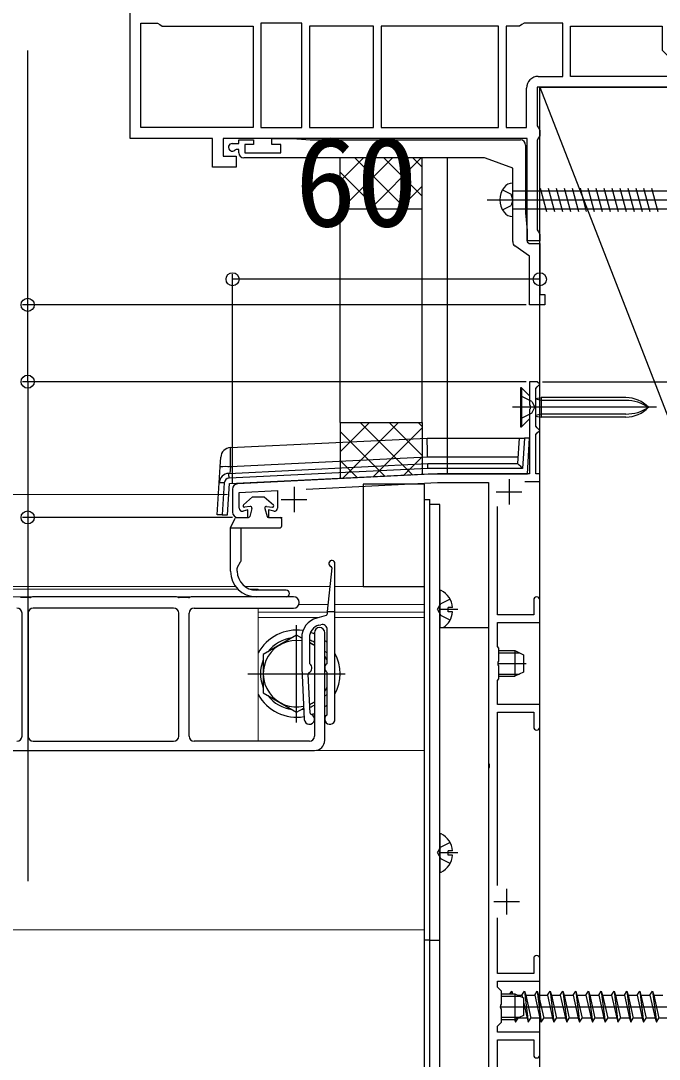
# Model space of a CAD drawing. Units: millimetres, scale not verified. Extents: x -1049 to 1051, y -1574 to 1565.
# Drawn here: x 27.8 to 152.5, y 502.4 to 705.2 of the extents above; entities that cross this region are included whole.
import ezdxf
from ezdxf.enums import TextEntityAlignment as Align

# ---------------------------------------------------------------- set-up
doc = ezdxf.new("R2010")
doc.units = ezdxf.units.MM
doc.header["$LTSCALE"] = 8
for name, color, linetype in [('0-3_YKK_11', 7, 'Continuous'), ('0-5_YKK_13', 4, 'Continuous'), ('0-6_YKK_D', 6, 'Continuous'), ('0-8_YSS_K', 3, 'Continuous')]:
    doc.layers.add(name, color=color, linetype=linetype)
doc.layers.add('0-4_YKK_12', color=2, linetype='Continuous', lineweight=18)
doc.styles.add('ＭＳ ゴシック', font='')
doc.styles.get('ＭＳ ゴシック').set_extended_font_data('MS Gothic')

msp = doc.modelspace()

# ---------------------------------------------------------------- linework, layer by layer
at = {"layer": '0-3_YKK_11'}
for p, q in [((118.229, 678.401), (71.4, 678.401)), ((123.2, 615.701), (123.2, 610.701)), ((69.2, 613.75), (69.2, 609.201)), ((81.2, 614.201), (81.2, 609.201)), ((120.7, 613.201), (125.7, 613.201)), ((78.7, 611.701), (83.7, 611.701)), ((122.7, 535.701), (122.7, 530.701)), ((120.2, 533.201), (125.2, 533.201))]:
    msp.add_line(p, q, dxfattribs=at)
for points in [[(126.7, 682.201), (67.4, 682.201), (67.4, 678.701), (69.9, 678.701), (69.9, 676.601), (65.3, 676.601), (65.3, 682.201), (49.2, 682.201), (49.2, 730.151)], [(128.9, 694.301), (133.7, 694.301), (133.7, 704.701), (126.127, 704.701), (125.668, 704.401), (125.21, 704.101), (122.6, 704.101)], [(122.6, 704.101), (122.6, 684.301), (126.6, 684.301), (126.6, 692.001)], [(156.2, 692.201), (128.7, 692.201), (128.7, 684.667), (128.95, 684.234), (129.2, 683.801), (129.2, 682.701), (128.95, 682.268), (128.7, 681.835), (128.7, 664.367), (128.95, 663.934), (129.2, 663.501), (129.2, 662.201), (126.7, 662.201), (126.7, 682.201)], [(69.15, 681.201), (70.4, 681.201), (70.4, 681.901), (73.3, 681.901), (73.3, 681.001), (71.6, 681.001), (71.6, 679.401), (78.6, 679.401), (78.6, 681.001), (76.9, 681.001), (76.9, 682.201), (80.9, 682.201), (84.329, 681.901), (125.4, 681.901)], [(70.4, 679.401), (70.4, 680.001), (69.885, 680.001), (69.675, 679.915)], [(126.4, 680.901), (126.4, 667.63), (126.7, 664.201), (126.7, 661.992), (127.116, 661.701), (129.2, 661.701), (129.2, 651.701), (130.2, 651.701), (130.2, 649.701), (127.2, 649.701), (127.2, 659.201), (124.326, 661.213)], [(123.9, 662.032), (123.9, 676.401), (118.571, 678.341)], [(126.259, 615.201), (129.2, 615.201), (129.2, 616.701), (128.4, 616.701), (128.4, 624.401), (128.7, 624.701), (129.2, 625.201), (128.7, 625.701), (128.4, 626.001), (128.4, 633.401), (128.7, 633.701), (129.2, 634.201), (128.7, 634.701), (127.2, 634.701), (127.2, 630.159), (127.32, 629.976), (127.32, 629.426), (127.2, 629.243), (127.2, 616.701), (109.2, 616.701), (70.15, 614.748)], [(83.585, 613.718), (109.242, 615.001), (119.2, 615.001), (119.2, 560.159), (119.32, 559.976), (119.32, 559.426), (119.2, 559.243), (119.2, 490.159)], [(70.5, 610.001), (70.5, 613.064), (78, 613.439), (78, 610.001)], [(128, 592.101), (128, 589.201), (120.9, 589.201), (120.9, 610.329)], [(70.2, 608.201), (72.2, 608.201), (72.2, 609.703), (71.272, 609.426)], [(77.252, 609.419), (76.2, 609.686), (76.2, 608.201), (78.9, 608.201)], [(129.2, 567.301), (129.2, 571.701), (120.9, 571.701), (120.9, 576.401), (121.2, 576.701), (121.2, 579.243), (121.08, 579.426), (121.08, 579.976), (121.2, 580.159), (121.2, 582.701), (120.9, 583.001), (120.9, 587.701), (129.2, 587.701), (129.2, 592.101)], [(120.9, 536.363), (120.9, 570.201), (128, 570.201), (128, 567.301)], [(128, 522.101), (128, 519.201), (120.9, 519.201), (120.9, 530.039)], [(129.2, 503.301), (129.2, 507.701), (120.9, 507.701), (120.9, 508.901), (121.7, 509.701), (121.7, 512.243), (121.58, 512.426), (121.58, 512.976), (121.7, 513.159), (121.7, 515.701), (120.9, 516.501), (120.9, 517.701), (129.2, 517.701), (129.2, 522.101)], [(128, 472.101), (128, 469.201), (120.9, 469.201), (120.9, 506.201), (128, 506.201), (128, 503.301)]]:
    msp.add_lwpolyline(points, dxfattribs=at)
for points in [[(73.2, 684.301), (51.3, 684.301), (51.3, 704.701), (54.573, 704.701), (55.032, 704.401), (55.49, 704.101), (73.2, 704.101)], [(74.7, 704.701), (74.7, 684.301), (82.7, 684.301), (82.7, 704.701)], [(84.2, 704.101), (84.2, 684.301), (96.7, 684.301), (96.7, 704.101)], [(121.1, 704.101), (98.2, 704.101), (98.2, 684.301), (121.1, 684.301)], [(154.1, 694.301), (135.2, 694.301), (135.2, 704.101), (153.1, 704.101), (153.1, 699.401), (153.6, 698.901), (154.1, 698.401)]]:
    msp.add_lwpolyline(points, close=True, dxfattribs=at)
for centre, radius, start, end in [((128.9, 692.001), 2.3, 90.00001, 179.99999), ((69.15, 680.451), 0.75, 90.00002, 314.41533), ((125.4, 680.901), 1, 0.00001, 89.99999), ((71.4, 679.401), 1, 180.00001, 269.99999), ((118.229, 677.401), 1, 70.00005, 90.00006), ((124.9, 662.032), 1, 180.00003, 235.00002), ((70.2, 613.75), 1, 92.86241, 180), ((70.2, 609.201), 1, 180.00001, 269.99999), ((71.1, 610.001), 0.6, 179.99999, 286.64594), ((77.4, 610.001), 0.6, 255.7557, 359.99999), ((128.6, 592.101), 0.6, 90.00001, 179.99999), ((128.6, 592.101), 0.6, 0.00001, 89.99999), ((128.6, 567.301), 0.6, 180.00001, 269.99999), ((128.6, 567.301), 0.6, 270.00001, 359.99999), ((128.6, 522.101), 0.6, 90.00001, 179.99999), ((128.6, 522.101), 0.6, 0.00001, 89.99999), ((128.6, 503.301), 0.6, 180.00001, 269.99999), ((128.6, 503.301), 0.6, 270.00001, 359.99999)]:
    msp.add_arc(centre, radius, start, end, dxfattribs=at)
at = {"layer": '0-4_YKK_12'}
for p, q in [((68.2, 612.699), (-700.798, 612.699)), ((-271.014, 594.701), (69.817, 594.701)), ((70.247, 594.201), (-269.8, 594.201)), ((71.652, 594.701), (88.2, 594.701)), ((74.2, 594.201), (72.617, 594.201)), ((74.2, 594.001), (74.2, 594.201)), ((89.2, 594.701), (106.7, 594.701)), ((106.7, 594.701), (106.7, 442.701)), ((74.2, 592.701), (-269.8, 592.701)), ((74.2, 564.501), (74.2, 590.501)), ((82.125, 591.201), (87.842, 591.201)), ((89.2, 591.201), (106.7, 591.201)), ((74.2, 589.701), (87.7, 589.701)), ((74.2, 588.701), (86.154, 588.701)), ((89.2, 589.701), (106.7, 589.701)), ((89.2, 588.701), (106.7, 588.701)), ((106.7, 527.701), (106.7, 588.701)), ((106.7, 562.701), (-361.8, 562.701)), ((106.7, 527.701), (-361.8, 527.701))]:
    msp.add_line(p, q, dxfattribs=at)
at = {"layer": '0-5_YKK_13'}
for p, q in [((123.9, 666.951), (123.9, 673.451)), ((121.907, 672.151), (123.627, 671.293)), ((123.9, 670.201), (123.627, 671.293)), ((123.9, 671.951), (159.675, 671.951)), ((129.279, 672.501), (130.512, 667.901)), ((130.832, 672.501), (132.064, 667.901)), ((132.385, 672.501), (133.617, 667.901)), ((133.938, 672.501), (135.17, 667.901)), ((135.491, 672.501), (136.723, 667.901)), ((137.044, 672.501), (138.276, 667.901)), ((138.596, 672.501), (139.829, 667.901)), ((140.149, 672.501), (141.382, 667.901)), ((141.702, 672.501), (142.935, 667.901)), ((143.255, 672.501), (144.488, 667.901)), ((144.808, 672.501), (146.041, 667.901)), ((146.361, 672.501), (147.594, 667.901)), ((147.914, 672.501), (149.147, 667.901)), ((149.467, 672.501), (150.699, 667.901)), ((151.02, 672.501), (152.252, 667.901)), ((118.9, 670.201), (166.4, 670.201)), ((121.907, 668.251), (123.627, 669.108)), ((123.9, 670.201), (123.627, 669.108)), ((123.9, 668.451), (159.675, 668.451)), ((127.2, 631.951), (125.65, 633.501)), ((125.65, 633.501), (125.65, 625.901)), ((127.616, 630.846), (125.4, 631.951)), ((127.616, 630.846), (128.225, 629.701)), ((128.4, 631.414), (129.437, 631.601)), ((129.437, 631.026), (128.4, 631.28)), ((146.019, 631.601), (129.437, 631.601)), ((129.437, 631.601), (129.437, 627.801)), ((146.019, 631.026), (129.437, 631.026)), ((151.998, 629.701), (123.89, 629.701)), ((127.616, 628.556), (125.4, 627.451)), ((127.616, 628.556), (128.225, 629.701)), ((127.2, 627.451), (125.65, 625.901)), ((129.437, 628.376), (128.4, 628.122)), ((128.4, 627.987), (129.437, 627.801)), ((146.019, 628.376), (129.437, 628.376)), ((146.019, 627.801), (129.437, 627.801)), ((125.4, 625.901), (125.65, 625.901)), ((68.787, 621.827), (107.2, 623.701)), ((107.2, 623.701), (125.2, 623.701)), ((124.894, 618.701), (125.2, 623.701)), ((125.2, 623.701), (126.198, 623.701)), ((126.198, 623.701), (125.835, 617.762)), ((127.2, 623.701), (126.198, 623.701)), ((126.772, 616.701), (127.2, 623.701)), ((66.773, 618.066), (66.888, 619.951)), ((66.581, 614.931), (66.773, 618.066)), ((107.346, 617.762), (68.529, 615.868)), ((68.574, 614.808), (107.371, 616.701)), ((68.769, 618.066), (68.693, 616.816)), ((125.835, 617.762), (107.346, 617.762)), ((107.371, 616.701), (126.772, 616.701)), ((66.2, 608.701), (66.581, 614.931)), ((67.579, 614.931), (67.198, 608.701)), ((68.2, 608.701), (68.574, 614.808)), ((73.1, 612.201), (71.334, 610.638)), ((73.1, 612.201), (71.334, 610.638)), ((73.1, 612.201), (75.4, 612.201)), ((75.4, 612.201), (77.166, 610.638)), ((72.655, 610.345), (71.531, 610.203)), ((75.845, 610.345), (76.969, 610.203)), ((106.7, 440.701), (106.7, 611.701)), ((106.7, 611.701), (107.7, 611.701)), ((107.7, 440.701), (107.7, 611.701)), ((109.7, 610.701), (107.7, 610.701)), ((107.7, 440.701), (107.7, 610.701)), ((109.7, 440.701), (109.7, 610.701)), ((67.198, 608.701), (66.2, 608.701)), ((67.198, 608.701), (68.2, 608.701)), ((69.909, 608.201), (72.309, 608.201)), ((72.982, 609.968), (72.55, 608.385)), ((75.518, 609.968), (75.95, 608.385)), ((76.191, 608.201), (78.5, 608.201)), ((68.817, 606.201), (69.683, 608.056)), ((68.817, 597.701), (68.817, 606.201)), ((70.817, 606.201), (70.817, 599.693)), ((75.989, 606.201), (78.5, 606.201)), ((78.75, 607.951), (78.75, 606.451)), ((70.117, 597.701), (70.117, 598.32)), ((70.158, 598.47), (70.777, 599.543)), ((88.572, 598.346), (87.7, 589.815)), ((89.2, 568.815), (89.2, 599.215)), ((79.661, 594.001), (73.817, 594.001)), ((29.627, 592.551), (27.773, 592.551)), ((30.13, 592.68), (29.77, 592.572)), ((58.127, 592.701), (30.273, 592.701)), ((58.63, 592.572), (58.27, 592.68)), ((60.627, 592.551), (58.773, 592.551)), ((61.13, 592.68), (60.77, 592.572)), ((81.1, 592.701), (61.273, 592.701)), ((79.661, 592.701), (73.817, 592.701)), ((109.7, 593.796), (109.7, 586.701)), ((111.666, 592.251), (109.851, 591.346)), ((57.7, 590.501), (30.3, 590.501)), ((61.7, 590.501), (81.1, 590.501)), ((109.242, 590.201), (109.851, 591.346)), ((109.242, 590.201), (109.851, 589.056)), ((113.2, 590.201), (109.7, 590.201)), ((112.178, 590.626), (111.3, 590.626)), ((28.1, 565.501), (28.1, 589.501)), ((29.3, 589.501), (29.3, 565.501)), ((58.7, 565.501), (58.7, 589.501)), ((60.7, 565.501), (60.7, 589.501)), ((87.478, 589.055), (85.665, 588.57)), ((87.7, 589.815), (89.2, 589.815)), ((87.7, 589.815), (87.7, 589.345)), ((111.666, 588.151), (109.851, 589.056)), ((81.7, 568.201), (81.7, 587.201)), ((86.053, 587.16), (86.441, 587.264)), ((87.7, 579.79), (87.7, 586.299)), ((109.7, 586.701), (119.2, 586.701)), ((119.2, 586.701), (119.2, 451.701)), ((82.7, 584.629), (81.7, 585.206)), ((82.7, 584.706), (82.7, 578.815)), ((84.2, 584.746), (84.2, 579.79)), ((85.2, 585.701), (85.2, 565.501)), ((87.2, 564.701), (87.2, 585.701)), ((85.2, 583.186), (84.2, 583.763)), ((87.7, 581.742), (87.2, 582.031)), ((121.2, 582.201), (124.3, 582.201)), ((124.3, 582.201), (126, 581.401)), ((124.3, 582.201), (124.3, 577.201)), ((121.2, 581.768), (125.22, 581.768)), ((126, 581.401), (126, 578.001)), ((82.7, 578.815), (83.201, 568.765)), ((87.7, 569.79), (87.7, 577.84)), ((120.9, 579.701), (126.5, 579.701)), ((126, 578.001), (124.3, 577.201)), ((72.2, 577.701), (91.2, 577.701)), ((84.34, 570.023), (83.961, 577.627)), ((121.2, 577.634), (125.22, 577.634)), ((121.2, 577.201), (124.3, 577.201)), ((84.258, 571.672), (85.2, 572.216)), ((87.2, 573.371), (87.7, 573.659)), ((30.3, 564.501), (57.7, 564.501)), ((84.2, 564.501), (61.7, 564.501)), ((-111.3, 562.701), (85.2, 562.701)), ((109.7, 546.296), (109.7, 539.105)), ((109.242, 542.701), (109.851, 543.846)), ((111.666, 544.751), (109.851, 543.846)), ((109.242, 542.701), (109.851, 541.556)), ((113.2, 542.701), (109.7, 542.701)), ((111.666, 540.651), (109.851, 541.556)), ((112.178, 543.126), (111.3, 543.126)), ((107.7, 525.701), (106.7, 525.701)), ((107.7, 525.701), (109.7, 525.701)), ((121.7, 515.201), (124.3, 515.201)), ((123.7, 515.701), (123.762, 515.201)), ((124.3, 515.201), (126, 514.401)), ((124.3, 515.201), (124.3, 510.201)), ((124.831, 514.951), (125.7, 514.951)), ((125.7, 514.951), (126.2, 515.701)), ((125.7, 514.951), (125.801, 514.494)), ((126.2, 515.701), (126.95, 509.701)), ((126.2, 515.701), (126.45, 514.951)), ((126.45, 514.951), (127.45, 510.451)), ((126.45, 514.951), (128.2, 514.951)), ((131.2, 515.701), (131.95, 509.701)), ((131.45, 514.951), (133.2, 514.951)), ((131.45, 514.951), (132.45, 510.451)), ((133.7, 515.701), (134.45, 509.701)), ((133.95, 514.951), (135.7, 514.951)), ((133.95, 514.951), (134.95, 510.451)), ((136.2, 515.701), (136.95, 509.701)), ((136.45, 514.951), (138.2, 514.951)), ((136.45, 514.951), (137.45, 510.451)), ((138.7, 515.701), (139.45, 509.701)), ((138.95, 514.951), (140.7, 514.951)), ((138.95, 514.951), (139.95, 510.451)), ((141.2, 515.701), (141.95, 509.701)), ((141.45, 514.951), (143.2, 514.951)), ((141.45, 514.951), (142.45, 510.451)), ((143.7, 515.701), (144.45, 509.701)), ((143.95, 514.951), (145.7, 514.951)), ((143.95, 514.951), (144.95, 510.451)), ((146.2, 515.701), (146.95, 509.701)), ((146.45, 514.951), (148.2, 514.951)), ((146.45, 514.951), (147.45, 510.451)), ((148.7, 515.701), (149.45, 509.701)), ((148.95, 514.951), (150.7, 514.951)), ((148.95, 514.951), (149.95, 510.451)), ((151.2, 515.701), (151.95, 509.701)), ((151.45, 514.951), (153.2, 514.951)), ((151.45, 514.951), (152.45, 510.451)), ((121.7, 514.768), (125.22, 514.768)), ((126, 514.401), (126, 511.001)), ((126, 513.601), (126.7, 510.451)), ((121.4, 512.701), (188.239, 512.701)), ((121.7, 512.701), (126.5, 512.701)), ((126, 511.001), (124.3, 510.201)), ((121.7, 510.634), (125.22, 510.634)), ((121.7, 510.201), (124.3, 510.201)), ((124.383, 510.24), (124.45, 509.701)), ((124.939, 510.501), (124.95, 510.451)), ((126.7, 510.451), (124.95, 510.451)), ((126.7, 510.451), (126.95, 509.701)), ((126.95, 509.701), (127.45, 510.451)), ((129.2, 510.451), (127.45, 510.451)), ((131.7, 510.451), (129.95, 510.451)), ((134.2, 510.451), (132.45, 510.451)), ((136.7, 510.451), (134.95, 510.451)), ((139.2, 510.451), (137.45, 510.451)), ((141.7, 510.451), (139.95, 510.451)), ((144.2, 510.451), (142.45, 510.451)), ((146.7, 510.451), (144.95, 510.451)), ((149.2, 510.451), (147.45, 510.451)), ((151.7, 510.451), (149.95, 510.451)), ((154.2, 510.451), (152.45, 510.451))]:
    msp.add_line(p, q, dxfattribs=at)
for points in [[(125.65, 633.501), (125.4, 633.501), (125.4, 625.901)], [(68.48, 616.806), (107.322, 618.701), (124.896, 618.701)], [(124.97, 619.945), (107.297, 619.945), (68.769, 618.066)], [(68.817, 606.201), (71.024, 606.201), (75.989, 606.201)], [(112.178, 589.776), (111.3, 589.776), (111.3, 590.626)], [(81.7, 585.206), (75.2, 581.454), (75.2, 573.948), (81.7, 570.195), (83.09, 570.998)], [(112.178, 542.276), (111.3, 542.276), (111.3, 543.126)], [(123.367, 515.201), (123.7, 515.701), (123.867, 515.201)], [(128.2, 514.951), (128.7, 515.701), (128.95, 514.951)], [(128.2, 514.951), (129.2, 510.451), (129.45, 509.701), (129.95, 510.451)], [(128.7, 515.701), (129.2, 511.701), (129.45, 509.701)], [(128.95, 514.951), (129.2, 514.951), (130.7, 514.951)], [(128.95, 514.951), (129.2, 513.826), (129.95, 510.451)], [(130.7, 514.951), (131.2, 515.701), (131.45, 514.951)], [(130.7, 514.951), (131.7, 510.451), (131.95, 509.701), (132.45, 510.451)], [(133.2, 514.951), (133.7, 515.701), (133.95, 514.951)], [(133.2, 514.951), (134.2, 510.451), (134.45, 509.701), (134.95, 510.451)], [(135.7, 514.951), (136.2, 515.701), (136.45, 514.951)], [(135.7, 514.951), (136.7, 510.451), (136.95, 509.701), (137.45, 510.451)], [(138.2, 514.951), (138.7, 515.701), (138.95, 514.951)], [(138.2, 514.951), (139.2, 510.451), (139.45, 509.701), (139.95, 510.451)], [(140.7, 514.951), (141.2, 515.701), (141.45, 514.951)], [(140.7, 514.951), (141.7, 510.451), (141.95, 509.701), (142.45, 510.451)], [(143.2, 514.951), (143.7, 515.701), (143.95, 514.951)], [(143.2, 514.951), (144.2, 510.451), (144.45, 509.701), (144.95, 510.451)], [(145.7, 514.951), (146.2, 515.701), (146.45, 514.951)], [(145.7, 514.951), (146.7, 510.451), (146.95, 509.701), (147.45, 510.451)], [(148.2, 514.951), (148.7, 515.701), (148.95, 514.951)], [(148.2, 514.951), (149.2, 510.451), (149.45, 509.701), (149.95, 510.451)], [(150.7, 514.951), (151.2, 515.701), (151.45, 514.951)], [(150.7, 514.951), (151.7, 510.451), (151.95, 509.701), (152.45, 510.451)], [(124.283, 510.201), (124.45, 509.701), (124.95, 510.451)]]:
    msp.add_lwpolyline(points, dxfattribs=at)
msp.add_lwpolyline([(94.7, 614.701), (94.7, 594.701), (106.7, 594.701), (106.7, 614.701)], close=True, dxfattribs=at)
for centre, radius, start, end in [((123.887, 671.351), 2.1, 89.66112, 142.75083), ((125.4, 670.201), 4, 142.75083, 217.24917), ((123.887, 669.051), 2.1, 217.24917, 270.33888), ((146.019, 625.601), 6, 43.10467, 90), ((146.019, 623.122), 7.904, 56.3423, 90), ((146.019, 633.801), 6, 270, 316.89533), ((146.019, 636.28), 7.904, 270, 303.6577), ((68.884, 619.829), 2, 92.7927, 176.5), ((68.577, 614.808), 2, 92.7927, 176.5), ((67.771, 609.855), 8.271, 83.06854, 96.93146), ((-8.449, 612.339), 77.058, 2.62509, 3.3233), ((67.08, 610.825), 4.135, 83.06854, 96.93146), ((68.577, 614.869), 1, 92.7927, 176.5), ((71.5, 610.451), 0.25, 131.51167, 277.19497), ((72.693, 610.047), 0.3, 344.74763, 97.19497), ((75.807, 610.047), 0.3, 82.80503, 195.25237), ((77, 610.451), 0.25, 262.80503, 48.48833), ((69.909, 607.951), 0.25, 90, 155), ((72.309, 608.451), 0.25, 270, 344.74763), ((76.191, 608.451), 0.25, 195.25237, 270), ((78.5, 607.951), 0.25, 0, 90), ((78.5, 606.451), 0.25, 270, 0), ((70.417, 598.32), 0.3, 150, 180), ((70.517, 599.693), 0.3, 330, 0), ((88.6, 599.215), 0.6, 0, 248.76355), ((88.274, 598.377), 0.3, 354.16057, 68.76355), ((73.817, 597.701), 5, 180, 270), ((73.817, 597.701), 3.7, 180, 270), ((79.661, 593.351), 0.65, 270, 90), ((109.854, 593.796), 0.154, 62.71904, 180), ((29.627, 593.051), 0.5, 270, 286.69924), ((30.273, 592.201), 0.5, 90, 106.69924), ((58.127, 592.201), 0.5, 73.30076, 90), ((58.773, 593.051), 0.5, 253.30076, 270), ((60.627, 593.051), 0.5, 270, 286.69924), ((61.273, 592.201), 0.5, 90, 106.69924), ((81.1, 591.601), 1.1, 270, 90), ((108, 590.201), 4.2, 5.80773, 62.71904), ((27.1, 589.501), 1, 0, 90), ((30.3, 589.501), 1, 90, 180), ((57.7, 589.501), 1, 0, 90), ((61.7, 589.501), 1, 90, 180), ((86.7, 584.706), 4, 105.00061, 180), ((87.4, 589.345), 0.3, 285.00061, 0), ((108, 590.201), 4.2, 303.55731, 354.19227), ((81.7, 577.701), 8.5, 81.51814, 151.92751), ((86.7, 584.746), 2.5, 104.9981, 180), ((86.2, 585.701), 1, 0, 180), ((86.7, 586.299), 1, 0, 105), ((81.7, 577.701), 6.5, 81.15033, 282.1895), ((81.7, 577.701), 7.05, 97.21814, 142.78186), ((81.7, 577.701), 7.05, 81.84564, 82.78186), ((81.7, 577.701), 7.05, 60.23433, 69.23067), ((81.7, 577.701), 8.5, 65.68426, 71.38473), ((81.7, 577.701), 8.5, 45.09913, 49.67978), ((81.7, 577.701), 6.5, 57.42103, 67.38037), ((81.7, 577.701), 7.05, 37.21814, 38.72644), ((81.7, 577.701), 7.05, 157.21814, 202.78186), ((84.4, 579.79), 0.2, 180, 234.31467), ((81.7, 577.701), 6.5, 22.61986, 32.20423), ((87.5, 579.79), 0.2, 305.68533, 0), ((81.7, 577.701), 8.5, 331.92717, 28.07283), ((84.26, 577.642), 0.3, 115.53345, 182.85544), ((83.7, 578.815), 1, 295.53345, 54.31467), ((88.2, 578.815), 1, 125.68533, 234.31467), ((87.5, 577.84), 0.2, 0, 54.31467), ((81.7, 577.701), 8.5, 208.07249, 279.98007), ((81.7, 577.701), 6.5, 327.79577, 337.38014), ((81.7, 577.701), 7.05, 217.21814, 262.78186), ((81.7, 577.701), 6.5, 293.14751, 302.57897), ((81.7, 577.701), 7.05, 321.27356, 322.78186), ((81.7, 577.701), 8.5, 310.32022, 314.90087), ((81.7, 577.701), 7.05, 277.21814, 281.45555), ((84.2, 568.815), 1, 182.85544, 70.23557), ((81.7, 577.701), 7.05, 291.50325, 299.76567), ((84.64, 570.038), 0.3, 182.85544, 250.23557), ((81.7, 577.701), 8.5, 290.13, 294.31574), ((88.2, 568.815), 1, 125.68533, 0), ((87.5, 569.79), 0.2, 305.68533, 0), ((27.1, 565.501), 1, 270, 0), ((30.3, 565.501), 1, 180, 270), ((57.7, 565.501), 1, 270, 0), ((61.7, 565.501), 1, 180, 270), ((84.2, 565.501), 1, 270, 0), ((85.2, 564.701), 2, 270, 0), ((109.854, 546.296), 0.154, 62.71904, 180), ((108, 542.701), 4.2, 5.80773, 62.71904), ((108, 542.701), 4.2, 297.28096, 354.19227), ((109.854, 539.105), 0.154, 180, 297.28096)]:
    msp.add_arc(centre, radius, start, end, dxfattribs=at)
for centre, major_axis, ratio, start_param, end_param in [((107.297, 619.701), (-0.098, 4), 0.00149, 4.7734392, 6.2831853), ((68.762, 617.821), (0.025, 4.006), 0.001485, 4.7734848, 6.2832672), ((107.346, 617.701), (-0.024, 1), 0.00149, 4.7734392, 6.2831853), ((125.835, 617.701), (-0.94, 1), 0.030496, 4.7447957, 6.2545055)]:
    msp.add_ellipse(centre, major_axis=major_axis, ratio=ratio, start_param=start_param, end_param=end_param, dxfattribs=at)
at = {"layer": '0-6_YKK_D'}
for p, q in [((69.2, 614.75), (69.2, 655.701)), ((129.2, 654.701), (69.2, 654.701)), ((126.5, 649.701), (28.2, 649.701)), ((126.5, 634.701), (28.2, 634.701)), ((126.5, 634.701), (28.2, 634.701)), ((129.7, 634.701), (275.2, 634.701)), ((69.2, 608.201), (28.2, 608.201))]:
    msp.add_line(p, q, dxfattribs=at)
for points in [[(29.2, 634.701), (29.2, 649.701), (29.2, 699.355)], [(29.2, 634.701), (29.2, 608.201), (29.2, 537.192)]]:
    msp.add_lwpolyline(points, dxfattribs=at)
for centre in [(69.2, 654.701), (129.2, 654.701), (29.2, 649.701), (29.2, 634.701), (29.2, 634.701), (29.2, 608.201)]:
    msp.add_circle(centre, 1.275, dxfattribs=at)
at = {"layer": '0-8_YSS_K'}
for p, q in [((129.2, 362.201), (129.2, 692.201)), ((129.2, 692.201), (234.2, 692.201)), ((90.2, 673.857), (94.744, 678.401)), ((90.401, 668.401), (100.401, 678.401)), ((103.076, 668.401), (93.076, 678.401)), ((96.058, 668.401), (106.058, 678.401)), ((106.2, 670.933), (98.732, 678.401)), ((106.2, 676.59), (104.389, 678.401)), ((106.2, 668.401), (106.2, 678.401)), ((111.2, 616.701), (111.2, 678.401)), ((97.419, 668.401), (90.2, 675.62)), ((101.715, 668.401), (106.2, 672.886)), ((91.762, 668.401), (90.2, 669.963)), ((90.2, 626.701), (90.2, 668.401)), ((106.2, 626.701), (106.2, 668.401)), ((90.2, 626.701), (90.2, 615.751)), ((90.2, 626.642), (90.258, 626.701)), ((90.2, 620.986), (95.915, 626.701)), ((90.644, 615.773), (101.572, 626.701)), ((104.371, 616.459), (94.13, 626.701)), ((106.2, 620.287), (99.787, 626.701)), ((106.2, 625.944), (105.443, 626.701)), ((98.984, 616.19), (90.2, 624.974)), ((96.599, 616.071), (106.2, 625.672)), ((93.596, 615.921), (90.2, 619.317)), ((102.553, 616.368), (106.2, 620.015))]:
    msp.add_line(p, q, dxfattribs=at)
for points in [[(234.2, 422.201), (129.2, 422.201), (129.2, 692.201)], [(129.2, 692.201), (234.2, 422.201), (234.2, 692.201)], [(106.2, 668.401), (90.2, 668.401), (90.2, 678.401)], [(90.2, 626.701), (106.2, 626.701), (106.2, 616.551)]]:
    msp.add_lwpolyline(points, dxfattribs=at)

# ---------------------------------------------------------------- texts
at = {"layer": '0-6_YKK_D', "style": 'ＭＳ ゴシック'}
msp.add_text('60', height=17.6, dxfattribs=at).set_placement((81.405, 659.701), align=Align.BOTTOM_LEFT)

doc.saveas('drawing.dxf')
